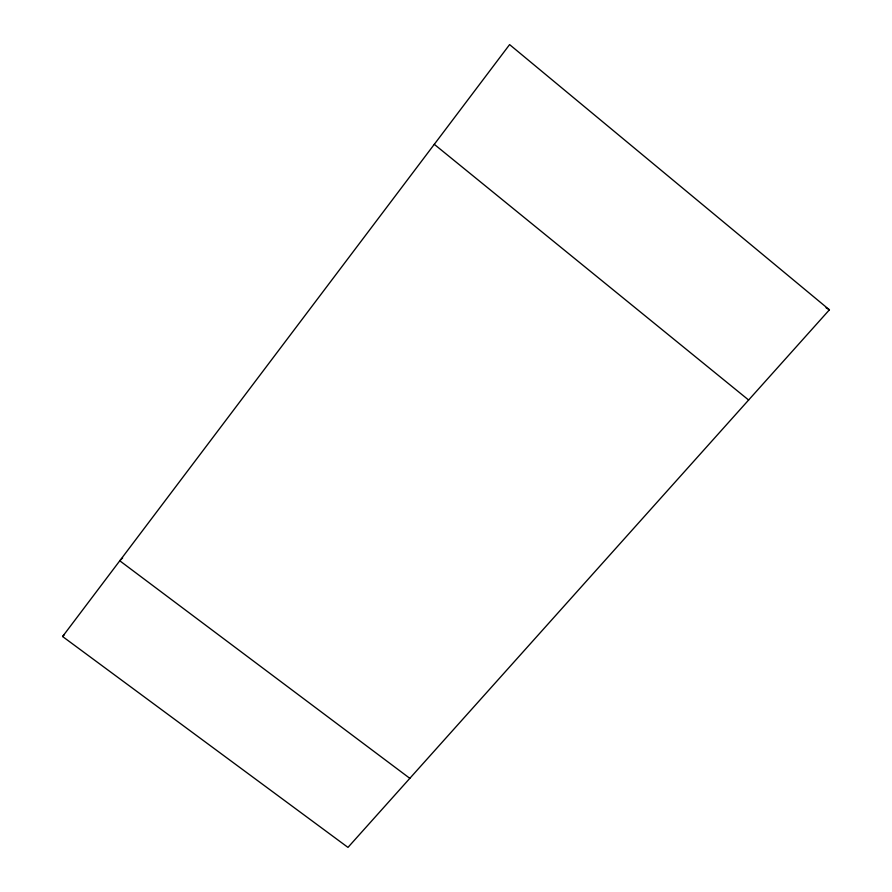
<?xml version="1.0" encoding="UTF-8"?>
<svg xmlns="http://www.w3.org/2000/svg" width="892" height="892" viewBox="0 0 892 892"><rect width="100%" height="100%" fill="white"/><g stroke="black" fill="none" stroke-linecap="round" stroke-linejoin="round"><path stroke-width="1.34" d="M62.585 636.52L509.6 44.6L829.415 309.803L347.98 847.4L62.585 636.52L64.458 634.558M122.639 557.901L119.773 560.789L409.829 778.337M826.07 307.785L829.415 309.803M434.281 144.326L748.622 400.017"/></g></svg>
